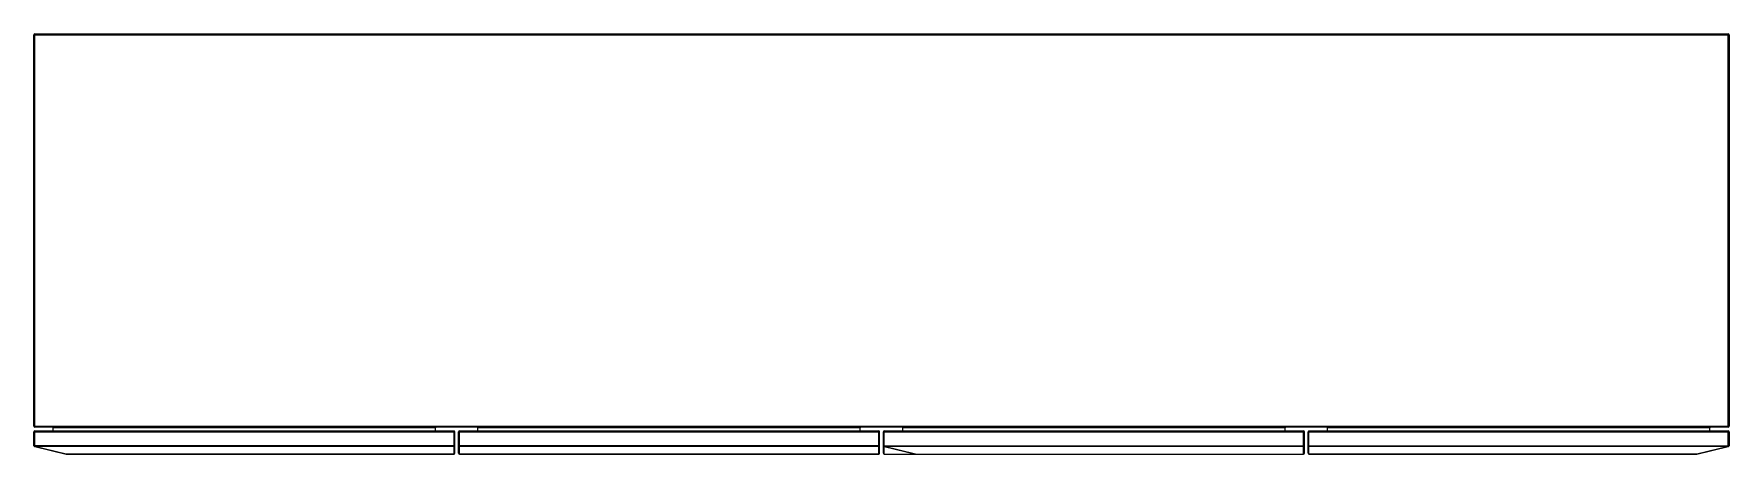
# Paper-space layout '_Dessus' of a CAD drawing. Header units: millimetres. Extents: x -1100 to 1100, y -290 to 255.
import ezdxf

# ---------------------------------------------------------------- set-up
doc = ezdxf.new("R2010")
doc.units = ezdxf.units.MM

psp = doc.layouts.new('_Dessus')

# ---------------------------------------------------------------- linework, layer by layer
at = {"color": 7, "linetype": 'Continuous', "lineweight": 15}
for p, q in [((-1100, 254), (1100, 254)), ((-1100, -254), (-1100, 254)), ((-1099, -255), (-1099, 255)), ((-1099, 255), (1099, 255)), ((1099, -254), (1099, 254)), ((1100, 254), (1100, -254)), ((-1100, -254), (1100, -254)), ((-1100, -261), (-553.8, -261)), ((-1100, -279.2), (-1100, -261)), ((1099, -255), (-1099, -255)), ((-1099, -280.2), (-1099, -260)), ((-1099, -260), (-554.8, -260)), ((-578.8, -256), (-1075, -256)), ((-1075, -260), (-1075, -256)), ((-578.8, -260), (-578.8, -256)), ((-554.8, -290), (-554.8, -260)), ((-553.8, -289), (-553.8, -261)), ((-548.8, -261), (-2.5, -261)), ((-548.8, -289), (-548.8, -261)), ((-547.8, -290), (-547.8, -260)), ((-547.8, -260), (-3.5, -260)), ((-27.5, -256), (-523.8, -256)), ((-523.8, -260), (-523.8, -256)), ((-27.5, -260), (-27.5, -256)), ((-3.5, -290), (-3.5, -260)), ((-2.5, -289), (-2.5, -261)), ((2.5, -289), (2.5, -261)), ((2.5, -261), (548.8, -261)), ((3.5, -280.2), (3.5, -260)), ((3.5, -260), (547.8, -260)), ((523.8, -256), (27.5, -256)), ((27.5, -260), (27.5, -256)), ((523.8, -260), (523.8, -256)), ((547.8, -290), (547.8, -260)), ((548.8, -289), (548.8, -261)), ((553.8, -261), (1100, -261)), ((553.8, -289), (553.8, -261)), ((554.8, -290), (554.8, -260)), ((554.8, -260), (1099, -260)), ((1075, -256), (578.8, -256)), ((578.8, -260), (578.8, -256)), ((1075, -260), (1075, -256)), ((1099, -280.2), (1099, -260)), ((1100, -261), (1100, -279.2)), ((-1100, -279), (-553.8, -279)), ((-1058.3, -290), (-1099.2, -280.2)), ((-554.8, -280), (-1099, -280)), ((-1099, -280.2), (-1058.1, -290)), ((-548.8, -279), (-2.5, -279)), ((-3.5, -280), (-547.8, -280)), ((-3.5, -280), (-547.8, -280)), ((2.5, -279.2), (548.8, -279.2)), ((44.2, -290), (3.3, -280.2)), ((547.8, -280.2), (3.5, -280.2)), ((3.5, -280.2), (44.4, -290)), ((44, -290), (3.5, -280.3)), ((3.5, -290), (3.5, -280.3)), ((553.8, -279.2), (1100, -279.2)), ((1099, -280.2), (554.8, -280.2)), ((1058.1, -290), (1099, -280.2)), ((1099.2, -280.2), (1058.3, -290)), ((-1058.1, -290), (-554.8, -290)), ((-554.8, -290), (-1058.1, -290)), ((-547.8, -290), (-3.5, -290)), ((-3.5, -290), (-547.8, -290)), ((3.5, -290), (547.8, -290)), ((3.5, -290), (44, -290)), ((44.4, -290), (547.8, -290)), ((554.8, -290), (1058.1, -290)), ((1058.1, -290), (554.8, -290))]:
    psp.add_line(p, q, dxfattribs=at)
at = {"color": 7, "linetype": 'Continuous', "lineweight": 15, "flags": 128}
psp.add_lwpolyline([(44.2, -290), (44.2, -290), (44.2, -290), (44, -290)], dxfattribs=at)
at = {"color": 7, "linetype": 'Continuous', "lineweight": 15}
for centre, radius, start, end in [((-1099, 254), 1, 90, 180), ((1099, 254), 1, 360, 90), ((-1099, -254), 1, 180, 270), ((-1099, -261), 1, 90, 180), ((-1076, -256), 1, 360, 90), ((-577.8, -256), 1, 90, 180), ((-554.8, -261), 1, 360, 90), ((-547.8, -261), 1, 90, 180), ((-524.8, -256), 1, 360, 90), ((-26.5, -256), 1, 90, 180), ((-3.5, -261), 1, 0, 90), ((3.5, -261), 1, 90, 180), ((26.5, -256), 1, 360, 90), ((524.8, -256), 1, 90, 180), ((547.8, -261), 1, 0, 90), ((554.8, -261), 1, 90, 180), ((577.8, -256), 1, 360, 90), ((1076, -256), 1, 90, 180), ((1099, -254), 1, 270, 360), ((1099, -261), 1, 0, 90), ((-1099, -279), 1, 180, 270), ((-1099, -279.2), 0.987, 180.8074, 270.7853), ((-1099, -279.2), 1, 180, 256.5523), ((-1099.1, -279.7), 0.511, 256.842, 283.158), ((-554.8, -279), 1, 270, 0), ((-547.8, -279), 1, 180, 270), ((-547.8, -279), 0.987, 180.8074, 270.7853), ((-3.5, -279), 1, 270, 0), ((-3.5, -279), 0.987, 269.2147, 359.1926), ((3.5, -279.2), 0.987, 180.8074, 270.7853), ((3.5, -279.2), 1, 180, 256.5523), ((3.5, -279.3), 0.987, 180.8074, 270.7853), ((3.4, -279.7), 0.511, 256.842, 283.158), ((3.1, -280.9), 0.69, 53.6769, 75.2062), ((547.8, -279.2), 0.987, 269.2147, 359.1926), ((554.7, -279.2), 0.987, 180.8074, 270.7853), ((1099, -279.2), 0.987, 269.2147, 359.1926), ((1099.1, -279.7), 0.511, 256.842, 283.158), ((1099, -279.2), 1, 283.4477, 0), ((-1058.2, -289.5), 0.511, 256.842, 283.158), ((-1058.1, -289), 1, 256.5523, 270), ((-554.8, -289), 1, 270, 0), ((-554.7, -289), 0.987, 269.2147, 359.1926), ((-547.8, -289), 0.987, 180.8074, 270.7853), ((-547.8, -289), 1, 180, 270), ((-3.5, -289), 0.987, 269.2147, 359.1926), ((-3.5, -289), 1, 270, 360), ((3.5, -289), 0.987, 180.8074, 270.7853), ((3.5, -289), 1, 180, 270), ((44.3, -289.5), 0.511, 256.842, 283.158), ((44.4, -289), 1, 256.5523, 270), ((547.8, -289), 0.987, 269.2147, 359.1926), ((547.8, -289), 1, 270, 360), ((554.7, -289), 0.987, 180.8074, 270.7853), ((554.8, -289), 1, 180, 270), ((1058.2, -289.5), 0.511, 256.842, 283.158), ((1058.1, -289), 1, 270, 283.4477)]:
    psp.add_arc(centre, radius, start, end, dxfattribs=at)

doc.saveas('drawing.dxf')
